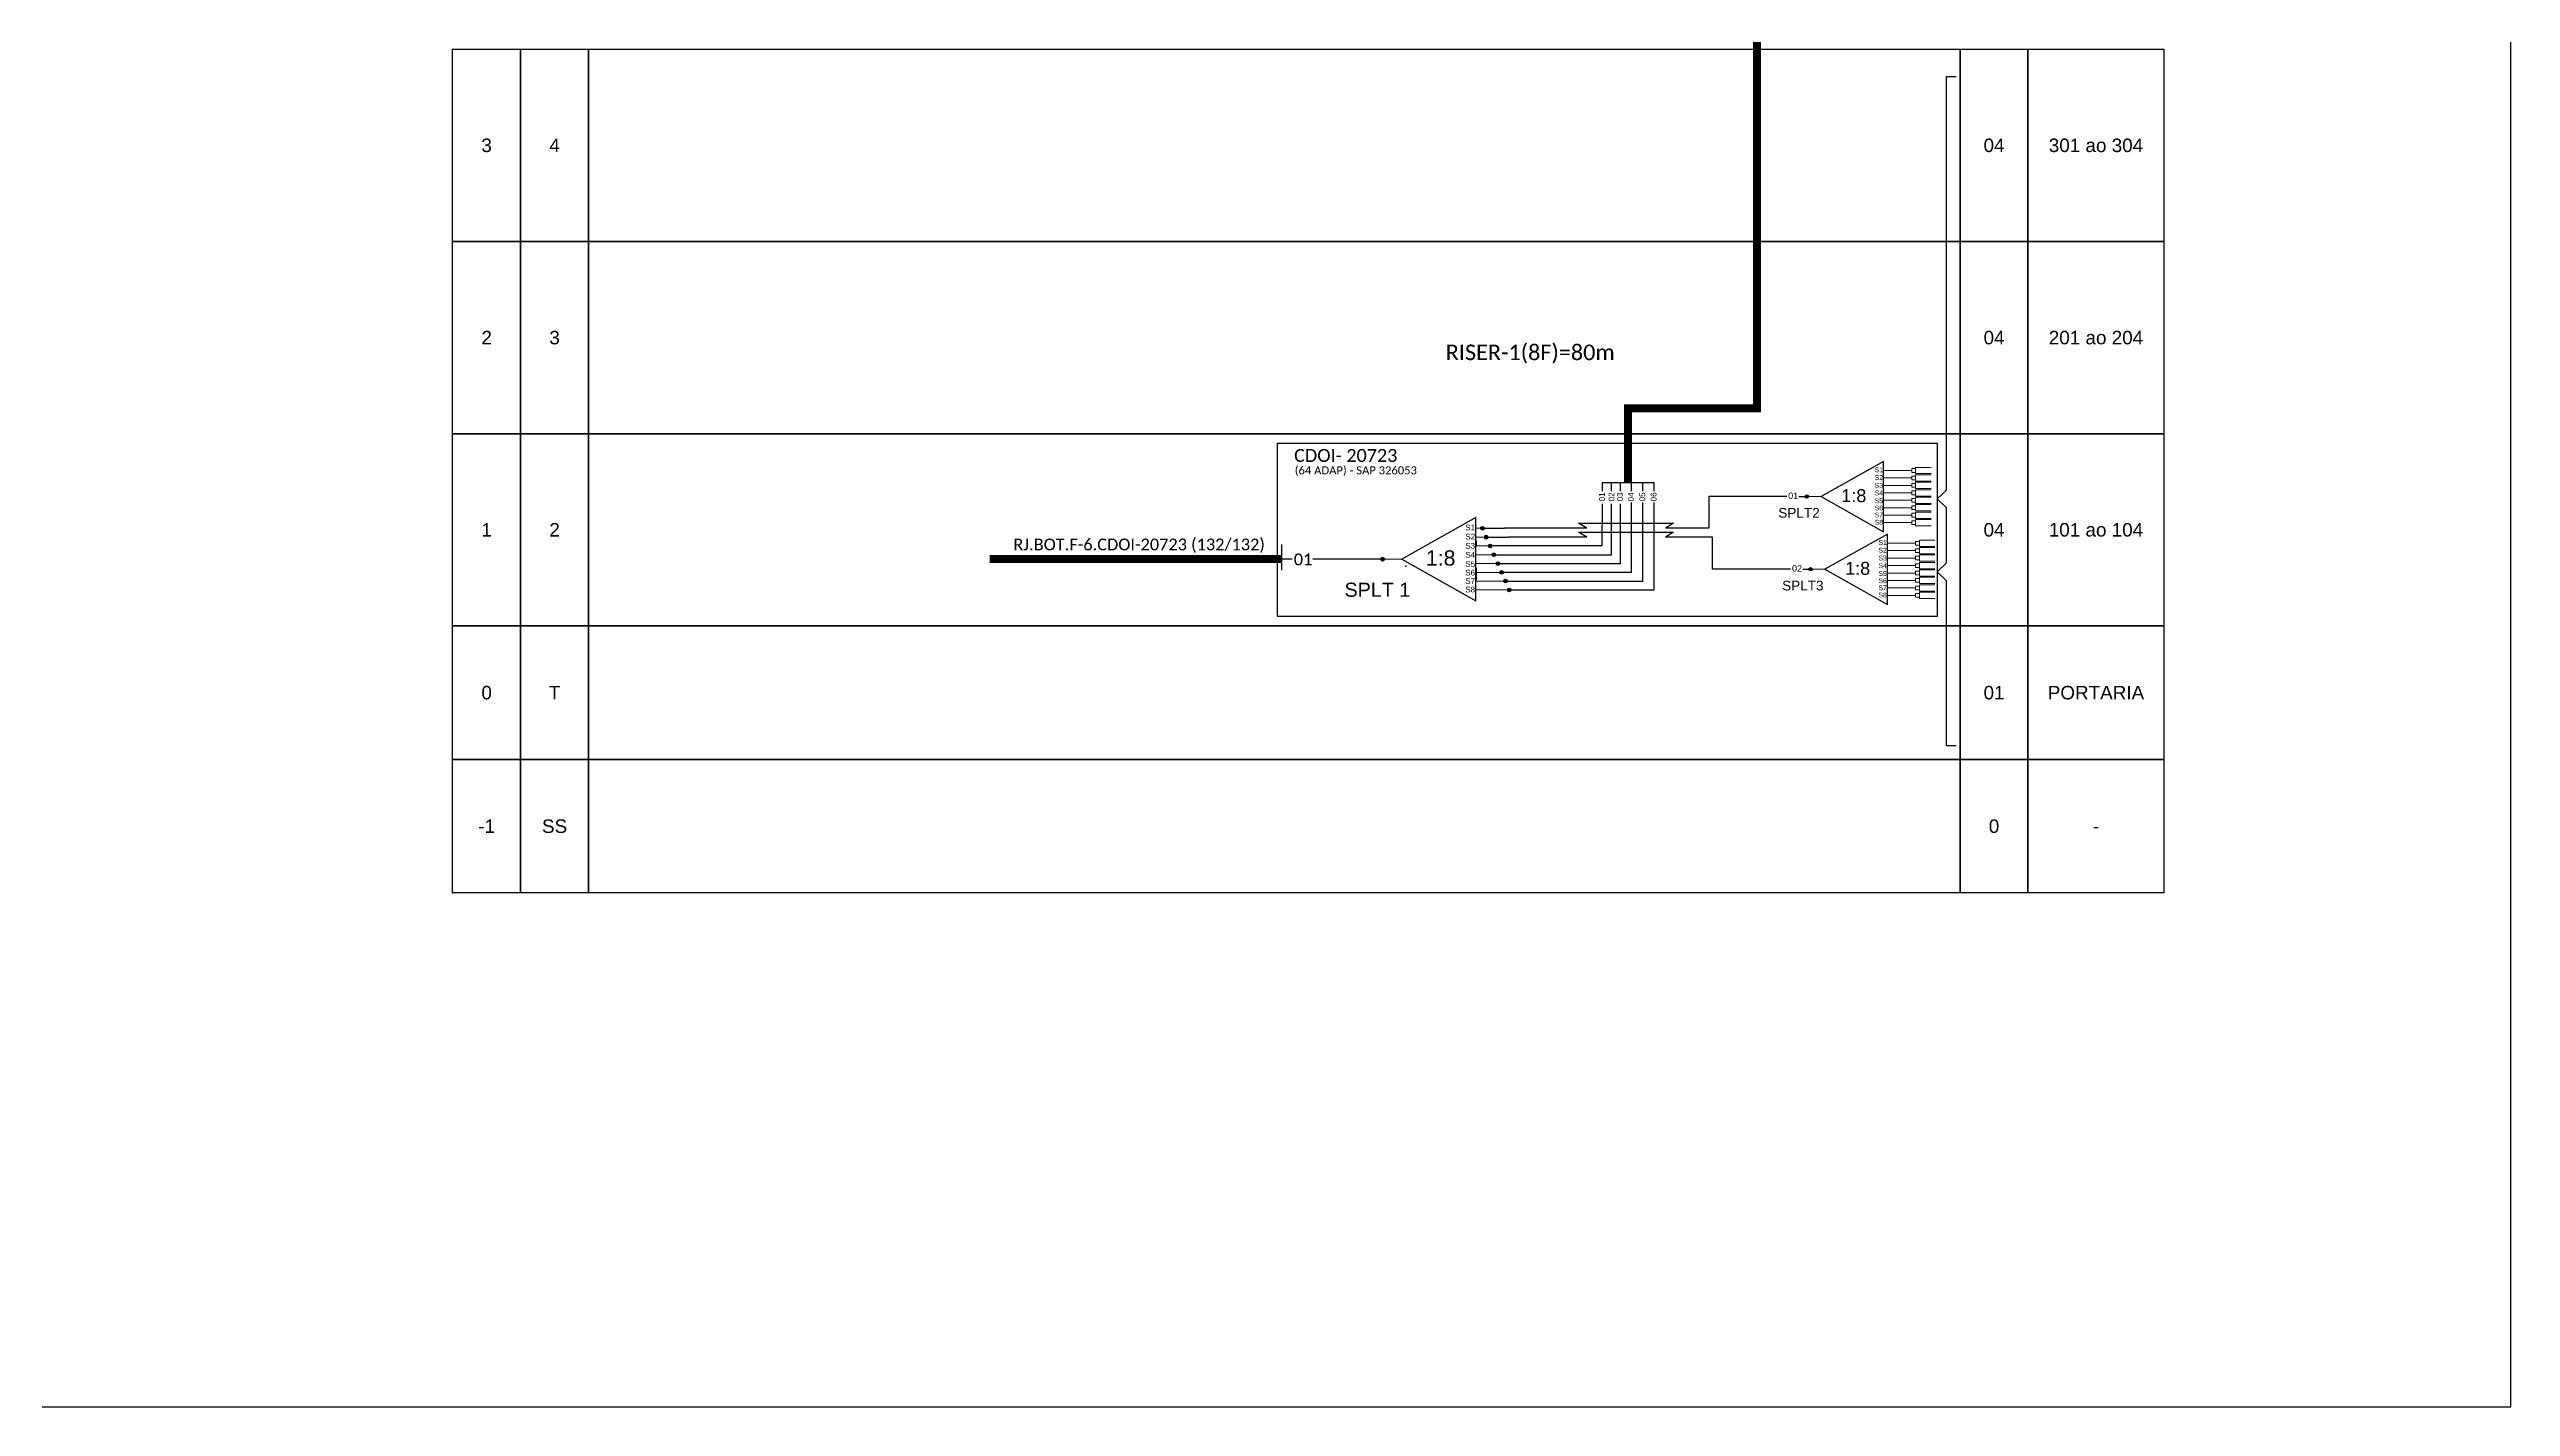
# Model space of a CAD drawing. Extents: x -89 to 2622484776, y -1852823961 to 1299.
# Drawn here: x 1282.3 to 1701.6, y 705 to 936.3 of the extents above; entities that cross this region are included whole.
import ezdxf
from ezdxf.enums import TextEntityAlignment as Align

# ---------------------------------------------------------------- set-up
doc = ezdxf.new("R2010")
doc.units = 0
doc.styles.add('ARIAL', font='arial.ttf')
doc.styles.get("Standard").update_dxf_attribs({"font": 'arial.ttf'})
doc.styles.add('WMF-Calibri0', font='CALIBRI.TTF')
doc.linetypes.add('RESERVA', pattern='A,0.5,-0.15,["RESERVA",Standard,S=0.18,R=0,X=0,Y=-0.1],-1.3', length=1.95)

# ---------------------------------------------------------------- blocks, each defined once
blk = doc.blocks.new('SPLT_1-8_SC-APC')
at = {"color": 1}
blk.add_lwpolyline([(-7.37, -2.1), (-17.04, -7.55), (-7.37, -13), (-7.37, -2.1)], dxfattribs=at)
at = {"color": 3, "lineweight": 0}
for points in [[(-2.99, -3.51), (-7.37, -3.51)], [(-2.41, -3.02), (-2.41, -4)], [(-2.41, -3.02), (0, -3.02)], [(-7.37, -4.66), (-2.99, -4.66)], [(-7.37, -5.82), (-2.99, -5.82)], [(-7.37, -6.97), (-2.99, -6.97)], [(-2.41, -4), (0, -4)], [(-2.41, -4.17), (-2.41, -5.16)], [(-2.41, -4.17), (0, -4.17)], [(-2.41, -5.16), (0, -5.16)], [(-2.41, -5.32), (-2.41, -6.31)], [(-2.41, -5.32), (0, -5.32)], [(-2.41, -6.31), (0, -6.31)], [(-2.41, -6.48), (-2.41, -7.46)], [(-2.41, -6.48), (0, -6.48)], [(-2.41, -7.46), (0, -7.46)], [(-7.37, -8.12), (-2.99, -8.12)], [(-7.37, -9.28), (-2.99, -9.28)], [(-7.37, -10.43), (-2.99, -10.43)], [(-2.41, -7.63), (-2.41, -8.62)], [(-2.41, -7.63), (0, -7.63)], [(-2.41, -8.62), (0, -8.62)], [(-2.41, -8.78), (-2.41, -9.77)], [(-2.41, -8.78), (0, -8.78)], [(-2.41, -9.77), (0, -9.77)], [(-2.41, -9.94), (-2.41, -10.92)], [(-2.41, -9.94), (0, -9.94)], [(-2.41, -10.92), (0, -10.92)], [(-2.41, -11.09), (-2.41, -12.08)], [(-2.41, -11.09), (0, -11.09)], [(-7.37, -11.58), (-2.99, -11.58)], [(-2.41, -12.08), (0, -12.08)]]:
    blk.add_lwpolyline(points, dxfattribs=at)
for points in [[(-2.99, -3.22), (-2.41, -3.22), (-2.41, -3.8), (-2.99, -3.8)], [(-2.99, -4.38), (-2.41, -4.38), (-2.41, -4.95), (-2.99, -4.95)], [(-2.99, -5.53), (-2.41, -5.53), (-2.41, -6.1), (-2.99, -6.1)], [(-2.99, -6.68), (-2.41, -6.68), (-2.41, -7.26), (-2.99, -7.26)], [(-2.99, -7.84), (-2.41, -7.84), (-2.41, -8.41), (-2.99, -8.41)], [(-2.99, -8.99), (-2.41, -8.99), (-2.41, -9.56), (-2.99, -9.56)], [(-2.99, -10.14), (-2.41, -10.14), (-2.41, -10.72), (-2.99, -10.72)], [(-2.99, -11.3), (-2.41, -11.3), (-2.41, -11.87), (-2.99, -11.87)]]:
    blk.add_lwpolyline(points, close=True, dxfattribs=at)
at = {"color": 1, "lineweight": 0}
blk.add_lwpolyline([(-17.04, -7.55), (-19.26, -7.55)], dxfattribs=at)
at = {"color": 1, "style": 'ARIAL'}
for s, height, p in [('S1', 0.75, (-8.74, -3.78)), ('1:8', 2, (-13.91, -8.4)), ('S2', 0.75, (-8.74, -4.97)), ('S3', 0.75, (-8.74, -6.18)), ('S4', 0.75, (-8.74, -7.36)), ('S5', 0.75, (-8.74, -8.57)), ('S6', 0.75, (-8.74, -9.69)), ('S7', 0.75, (-8.74, -10.78)), ('S8', 0.75, (-8.74, -11.9))]:
    blk.add_text(s, height=height, dxfattribs=at).set_placement(p)
blk = doc.blocks.new('SPLT_1-8_DIV_DIR')
h = blk.add_hatch(color=3)
h.dxf.hatch_style = 1
edge = h.paths.add_edge_path()
edge.add_arc((12.77, 4.04), 0.242, 0, 360)
h = blk.add_hatch(color=3)
h.dxf.hatch_style = 1
edge = h.paths.add_edge_path()
edge.add_arc((13.27, 2.88), 0.242, 0, 360)
h = blk.add_hatch(color=3)
h.dxf.hatch_style = 1
edge = h.paths.add_edge_path()
edge.add_arc((13.77, 1.73), 0.242, 0, 360)
h = blk.add_hatch(color=3)
h.dxf.hatch_style = 1
edge = h.paths.add_edge_path()
edge.add_arc((14.27, 0.58), 0.242, 0, 360)
h = blk.add_hatch(color=3)
h.dxf.hatch_style = 1
edge = h.paths.add_edge_path()
edge.add_arc((14.77, -0.58), 0.242, 0, 360)
h = blk.add_hatch(color=3)
h.dxf.hatch_style = 1
edge = h.paths.add_edge_path()
edge.add_arc((15.27, -1.73), 0.242, 0, 360)
h = blk.add_hatch(color=3)
h.dxf.hatch_style = 1
edge = h.paths.add_edge_path()
edge.add_arc((15.77, -2.88), 0.242, 0, 360)
h = blk.add_hatch(color=3)
h.dxf.hatch_style = 1
edge = h.paths.add_edge_path()
edge.add_arc((16.27, -4.04), 0.242, 0, 360)
at = {"color": 1}
blk.add_lwpolyline([(11.89, 5.45), (2.22, 0), (11.89, -5.45), (11.89, 5.45)], dxfattribs=at)
at = {"color": 7, "lineweight": 0}
for points in [[(12.77, 4.04), (11.89, 4.04)], [(11.89, 2.88), (13.27, 2.88)], [(11.89, 1.73), (13.77, 1.73)], [(11.89, 0.58), (14.27, 0.58)], [(11.89, -0.58), (14.77, -0.58)], [(11.89, -1.73), (15.27, -1.73)], [(11.89, -2.88), (15.77, -2.88)], [(11.89, -4.04), (16.27, -4.04)]]:
    blk.add_lwpolyline(points, dxfattribs=at)
at = {"color": 1, "lineweight": 0}
blk.add_lwpolyline([(2.22, 0), (0, 0)], dxfattribs=at)
at = {"color": 3}
for centre in [(12.77, 4.04), (13.27, 2.88), (13.77, 1.73), (14.27, 0.58), (14.77, -0.58), (15.27, -1.73), (15.77, -2.88), (16.27, -4.04)]:
    blk.add_circle(centre, 0.242, dxfattribs=at)
at = {"color": 1, "style": 'ARIAL'}
for s, height, p in [('S1', 0.75, (10.52, 3.77)), ('S2', 0.75, (10.52, 2.58)), ('1:8', 2, (5.35, -0.85)), ('S3', 0.75, (10.52, 1.37)), ('S4', 0.75, (10.52, 0.19)), ('S5', 0.75, (10.52, -1.02)), ('S6', 0.75, (10.52, -2.14)), ('S7', 0.75, (10.52, -3.24)), ('S8', 0.75, (10.52, -4.36))]:
    blk.add_text(s, height=height, dxfattribs=at).set_placement(p)

msp = doc.modelspace()

# ---------------------------------------------------------------- hatches: boundary and pattern name
h = msp.add_hatch(color=3)
h.dxf.hatch_style = 1
edge = h.paths.add_edge_path()
edge.add_arc((1581.64, 860.07), 0.282, 0, 360)
h = msp.add_hatch(color=3)
h.dxf.hatch_style = 1
edge = h.paths.add_edge_path()
edge.add_arc((1509.4, 849.4), 0.41, 0, 360)
h = msp.add_hatch(color=3)
h.dxf.hatch_style = 1
edge = h.paths.add_edge_path()
edge.add_arc((1582.29, 847.68), 0.282, 0, 360)

# ---------------------------------------------------------------- linework, layer by layer
at = {"color": 3}
msp.add_line((1526.41, 854.66), (1530.15, 854.66), dxfattribs=at)
at = {"color": 2}
for p, q in [((1544.21, 853.16), (1530.8, 853.16)), ((1565.62, 853.16), (1557.57, 853.16)), ((1565.62, 847.68), (1565.62, 853.16)), ((1578.9, 847.68), (1565.62, 847.68))]:
    msp.add_line(p, q, dxfattribs=at)
for points in [[(863, 705.02), (1701.56, 705.02), (1701.56, 1299.02), (863, 1299.02), (863, 705.02)], [(1525.32, 852.59), (1525.32, 851.7)]]:
    msp.add_lwpolyline(points)
at = {"color": 5, "const_width": 1.36}
msp.add_lwpolyline([(1573.16, 1220), (1573.16, 875.11), (1551.18, 875.11), (1551.18, 862.46)], dxfattribs=at)
for points in [[(1351, 936.27), (1362.57, 936.27), (1362.57, 903.53), (1351, 903.53)], [(1362.57, 936.27), (1374.15, 936.27), (1374.15, 903.53), (1362.57, 903.53)], [(1374.15, 936.27), (1607.76, 936.27), (1607.76, 903.53), (1374.15, 903.53)], [(1607.76, 936.27), (1619.33, 936.27), (1619.33, 903.53), (1607.76, 903.53)], [(1619.33, 936.27), (1642.48, 936.27), (1642.48, 903.53), (1619.33, 903.53)], [(1351, 903.53), (1362.57, 903.53), (1362.57, 870.78), (1351, 870.78)], [(1362.57, 903.53), (1374.15, 903.53), (1374.15, 870.78), (1362.57, 870.78)], [(1374.15, 903.53), (1607.76, 903.53), (1607.76, 870.78), (1374.15, 870.78)], [(1607.76, 903.53), (1619.33, 903.53), (1619.33, 870.78), (1607.76, 870.78)], [(1619.33, 903.53), (1642.48, 903.53), (1642.48, 870.78), (1619.33, 870.78)], [(1351, 870.78), (1362.57, 870.78), (1362.57, 838.04), (1351, 838.04)], [(1362.57, 870.78), (1374.15, 870.78), (1374.15, 838.04), (1362.57, 838.04)], [(1374.15, 870.78), (1607.76, 870.78), (1607.76, 838.04), (1374.15, 838.04)], [(1607.76, 870.78), (1619.33, 870.78), (1619.33, 838.04), (1607.76, 838.04)], [(1619.33, 870.78), (1642.48, 870.78), (1642.48, 838.04), (1619.33, 838.04)], [(1351, 838.04), (1362.57, 838.04), (1362.57, 815.29), (1351, 815.29)], [(1362.57, 838.04), (1374.15, 838.04), (1374.15, 815.29), (1362.57, 815.29)], [(1374.15, 838.04), (1607.76, 838.04), (1607.76, 815.29), (1374.15, 815.29)], [(1607.76, 838.04), (1619.33, 838.04), (1619.33, 815.29), (1607.76, 815.29)], [(1619.33, 838.04), (1642.48, 838.04), (1642.48, 815.29), (1619.33, 815.29)], [(1351, 815.29), (1362.57, 815.29), (1362.57, 792.55), (1351, 792.55)], [(1362.57, 815.29), (1374.15, 815.29), (1374.15, 792.55), (1362.57, 792.55)], [(1374.15, 815.29), (1607.76, 815.29), (1607.76, 792.55), (1374.15, 792.55)], [(1607.76, 815.29), (1619.33, 815.29), (1619.33, 792.55), (1607.76, 792.55)], [(1619.33, 815.29), (1642.48, 815.29), (1642.48, 792.55), (1619.33, 792.55)]]:
    msp.add_lwpolyline(points, close=True)
at = {"color": 3}
for points in [[(1607.1, 817.61), (1605.45, 817.61), (1605.45, 840.08), (1605.45, 840.08), (1605.45, 845.74), (1603.88, 847.25), (1605.45, 848.76), (1605.45, 852.49), (1605.45, 852.49), (1605.45, 858.15), (1603.88, 859.66), (1605.45, 861.17), (1605.45, 931.61), (1607.1, 931.61)], [(1578.25, 860.07), (1564.97, 860.07), (1564.97, 854.66), (1557.57, 854.66)], [(1580.32, 860.07), (1581.64, 860.07)], [(1544.21, 854.66), (1542.79, 855.52), (1558.96, 855.52), (1557.57, 854.66)], [(1544.21, 854.66), (1530.15, 854.66)], [(1494, 849.41), (1492.22, 849.41)]]:
    msp.add_lwpolyline(points, dxfattribs=at)
at = {"color": 1}
msp.add_lwpolyline([(1491.5, 869.16), (1603.88, 869.16), (1603.88, 839.66), (1491.5, 839.66)], close=True, dxfattribs=at)
at = {"color": 5}
for points in [[(1546.78, 862.46), (1546.78, 861)], [(1548.31, 862.46), (1548.31, 861)], [(1549.84, 862.46), (1549.84, 861)], [(1551.76, 862.46), (1551.76, 860.97)], [(1553.67, 862.46), (1553.67, 860.98)], [(1546.78, 858.85), (1546.75, 851.66), (1527.71, 851.66)], [(1548.31, 858.85), (1548.31, 850.11), (1528.36, 850.11)], [(1549.84, 858.85), (1549.84, 848.62), (1529.01, 848.62)], [(1551.76, 859.05), (1551.76, 847.16), (1529.66, 847.16)], [(1553.67, 859.05), (1553.67, 845.6), (1530.31, 845.6)], [(1526.1, 854.71), (1526.09, 854.71)]]:
    msp.add_lwpolyline(points, dxfattribs=at)
at = {"color": 5, "ltscale": 0.5}
msp.add_lwpolyline([(1546.78, 862.46), (1555.59, 862.46)], dxfattribs=at)
at = {"color": 8, "linetype": 'RESERVA', "ltscale": 4}
for points in [[(1555.59, 862.46), (1555.59, 860.98)], [(1555.59, 859.05), (1555.59, 844.1), (1530.96, 844.1)]]:
    msp.add_lwpolyline(points, dxfattribs=at)
at = {"color": 1}
for points in [[(1492.22, 847.55), (1492.22, 851.92)], [(1525.32, 847.94), (1525.32, 845.87)]]:
    msp.add_lwpolyline(points, dxfattribs=at)
at = {"color": 2}
for points in [[(1527.06, 853.16), (1530.8, 853.16)], [(1544.21, 853.16), (1542.79, 854.02), (1558.96, 854.02), (1557.57, 853.16)], [(1580.97, 847.68), (1582.29, 847.68)]]:
    msp.add_lwpolyline(points, dxfattribs=at)
at = {"color": 1, "const_width": 1.36}
msp.add_lwpolyline([(1442.45, 849.42), (1492.22, 849.41)], dxfattribs=at)
at = {"color": 3, "ltscale": 0.5}
msp.add_lwpolyline([(1509.81, 849.41), (1497.5, 849.41)], dxfattribs=at)
at = {"color": 3}
for centre in [(1581.64, 860.07), (1582.29, 847.68)]:
    msp.add_circle(centre, 0.282, dxfattribs=at)
for p in [(1351, 903.53), (1351, 870.78), (1513.37, 848.22), (1351, 838.04), (1351, 815.29), (1351, 792.55)]:
    msp.add_point(p)

# ---------------------------------------------------------------- block references
at = {"color": 3, "xscale": 1.1, "yscale": 1.1, "zscale": 1.1}
for p in [(1602.83, 868.37), (1603.48, 855.98)]:
    msp.add_blockref('SPLT_1-8_SC-APC', p, dxfattribs=at)
at = {"xscale": 1.3, "yscale": 1.3, "zscale": 1.3}
msp.add_blockref('SPLT_1-8_DIV_DIR', (1509.81, 849.41), dxfattribs=at)

# ---------------------------------------------------------------- texts
at = {"style": 'ARIAL'}
for s, height, p in [('3', 2.3, (1356.79, 919.9)), ('4', 2.3, (1368.36, 919.9)), ('04', 2.3, (1613.55, 919.9)), ('301 ao 304', 2.3, (1630.91, 919.9)), ('2', 2.3, (1356.79, 887.15)), ('3', 2.3, (1368.36, 887.15)), ('04', 2.3, (1613.55, 887.15)), ('201 ao 204', 2.3, (1630.91, 887.15)), ('01', 1.1, (1579.34, 860.21)), ('1', 2.3, (1356.79, 854.41)), ('2', 2.3, (1368.36, 854.41)), ('04', 2.3, (1613.55, 854.41)), ('101 ao 104', 2.3, (1630.91, 854.41)), ('02', 1.1, (1579.99, 847.83)), ('0', 2.3, (1356.79, 826.67)), ('T', 2.3, (1368.36, 826.67)), ('01', 2.3, (1613.55, 826.67)), ('PORTARIA', 2.3, (1630.91, 826.67)), ('-1', 2.3, (1356.79, 803.92)), ('SS', 2.3, (1368.36, 803.92)), ('0', 2.3, (1613.55, 803.92)), ('-', 2.3, (1630.91, 803.92))]:
    msp.add_text(s, height=height, dxfattribs=at).set_placement(p, align=Align.MIDDLE_CENTER)
at = {"color": 5, "style": 'WMF-Calibri0'}
msp.add_text('RISER-1(8F)=80m', height=2.6457, dxfattribs=at).set_placement((1520.15, 883.31))
at = {"color": 1, "style": 'WMF-Calibri0'}
for s, height, p in [('CDOI- 20723', 2.2, (1494.33, 865.97)), ('RJ.BOT.F-6.CDOI-20723 (132/132)', 2, (1446.5, 850.91))]:
    msp.add_text(s, height=height, dxfattribs=at).set_placement(p)
msp.add_text('(64 ADAP) - SAP 326053', height=1.375, dxfattribs=at).set_placement((1504.84, 863.85), align=Align.CENTER)
at = {"style": 'ARIAL'}
for s, p in [('01', (1546.77, 860.01)), ('02', (1548.39, 860.01)), ('03', (1549.85, 860.01)), ('04', (1551.69, 860.01)), ('05', (1553.64, 860.01)), ('06', (1555.56, 860.01))]:
    msp.add_text(s, height=0.992, rotation=90, dxfattribs=at).set_placement(p, align=Align.MIDDLE_CENTER)
for s, p in [('SPLT2', (1580.33, 856.47)), ('SPLT3', (1580.98, 844.08))]:
    msp.add_text(s, height=1.65, dxfattribs=at).set_placement(p, align=Align.CENTER)
at = {"style": 'WMF-Calibri0'}
msp.add_text('01', height=2, dxfattribs=at).set_placement((1494.27, 848.37))
at = {"color": 7, "style": 'ARIAL'}
msp.add_text('SPLT 1', height=2.4, dxfattribs=at).set_placement((1502.92, 843))

doc.saveas('drawing.dxf')
